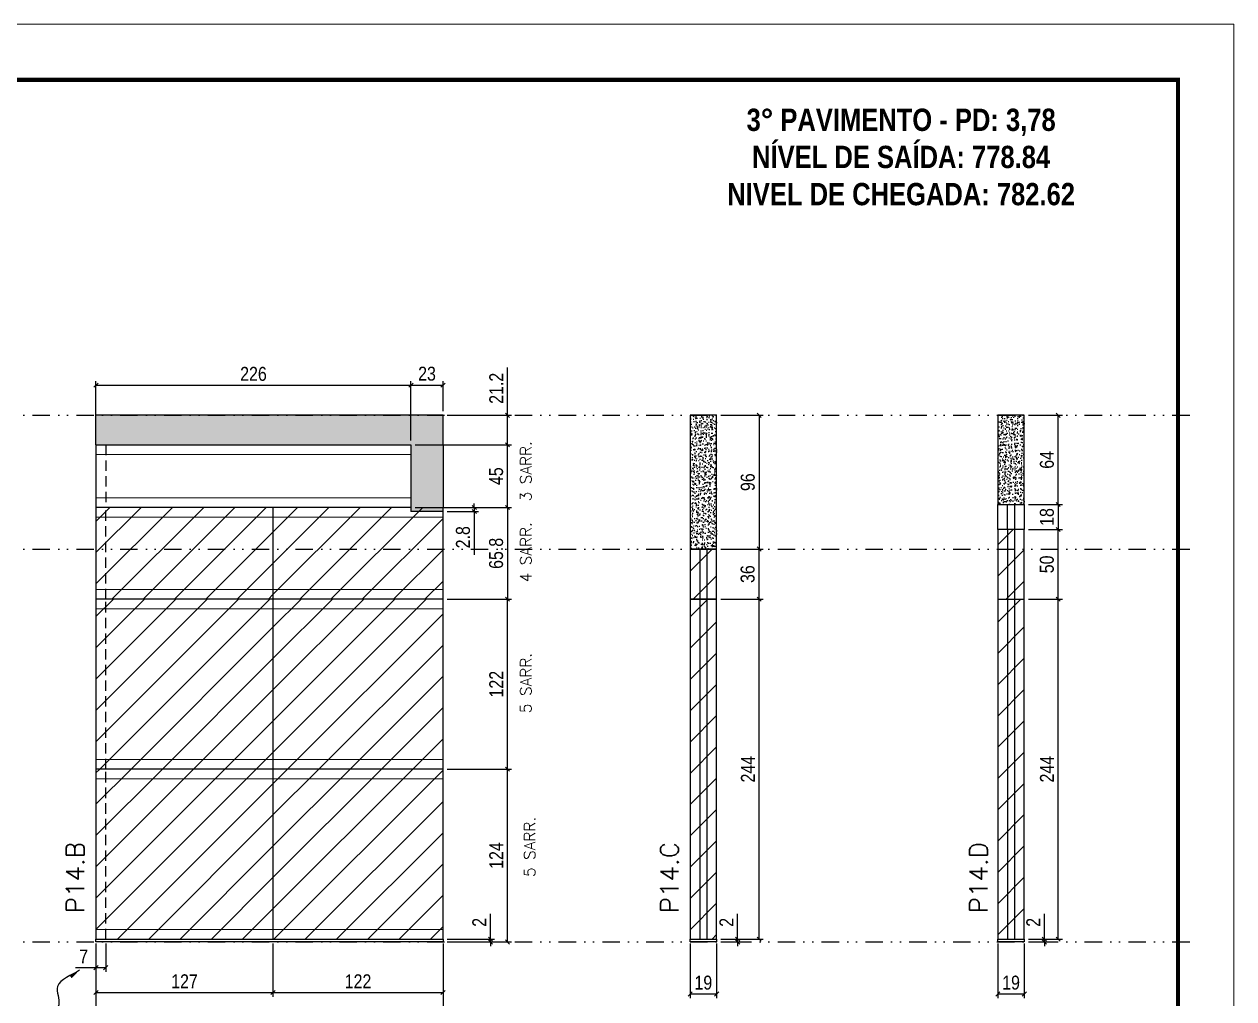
# Model space of a CAD drawing. Extents: x 2949 to 9203, y -16089 to 12527.
# Drawn here: x 8335 to 9203, y -3104 to -2405 of the extents above; entities that cross this region are included whole.
import ezdxf

# ---------------------------------------------------------------- set-up
doc = ezdxf.new("R2010")
doc.units = 0
for name, pattern in [('DASHED', [0.75, 0.5, -0.25]), ('DIVIDE2', [0.625, 0.25, -0.125, 0, -0.125, 0, -0.125]), ('HIDDEN', [0.375, 0.25, -0.125])]:
    doc.linetypes.add(name, pattern=pattern)
for name, color, linetype in [('COTA', 241, 'Continuous'), ('NOMENCLATURA', 7, 'Continuous'), ('Nível', 160, 'Continuous'), ('Painéis', 200, 'Continuous'), ('SARR_2.2x7', 40, 'Continuous'), ('Sarrafo de Pressão', 42, 'HIDDEN')]:
    doc.layers.add(name, color=color, linetype=linetype)
for name, color, linetype, lineweight in [('Folhas', 255, 'Continuous', 9), ('Hachura', 251, 'Continuous', 9), ('Sarr 2.2x7', 40, 'Continuous', 9), ('SARRAFO DE PRESSAO', 251, 'DASHED', 9), ('Texto Seção', 7, 'Continuous', 15)]:
    doc.layers.add(name, color=color, linetype=linetype, lineweight=lineweight)
doc.styles.add('COTA TECNICA', font='techl___.ttf', dxfattribs={"height": 10})
doc.styles.add('COTA TECNICA-50', font='techl___.ttf', dxfattribs={"height": 10})
doc.styles.add('REGUA-120', font='ROMANS.shx', dxfattribs={"height": 15})
doc.styles.add('ROMANC', font='techb___.ttf', dxfattribs={"height": 2.5})
doc.styles.add('ROMANS', font='romans.shx')
doc.styles.get("Standard").update_dxf_attribs({"font": 'arial.ttf'})
doc.dimstyles.new('COTA PAINEL-50', dxfattribs={"dimtxt": 10, "dimasz": 3, "dimexe": 3, "dimexo": 3, "dimgap": 3, "dimtad": 1, "dimdec": 1, "dimzin": 12, "dimdsep": 46, "dimtxsty": 'COTA TECNICA-50', "dimblk1": 'OBLIQUE', "dimblk2": 'OBLIQUE', "dimsah": 1, "dimcen": 0.9, "dimclrd": 4, "dimclre": 4, "dimclrt": 240, "dimadec": 1, "dimazin": 3, "dimtfac": 1, "dimtdec": 1, "dimtmove": 0, "dimatfit": 3, "dimfxl": 1, "dimtolj": 1, "dimtzin": 12, "dimarcsym": 0})
doc.dimstyles.new('PAINEL', dxfattribs={"dimtxt": 10, "dimasz": 3, "dimexe": 3, "dimexo": 3, "dimgap": 3, "dimtad": 1, "dimdec": 1, "dimzin": 12, "dimdsep": 46, "dimtxsty": 'COTA TECNICA', "dimblk1": 'OBLIQUE', "dimblk2": 'OBLIQUE', "dimsah": 1, "dimcen": 0.9, "dimclrd": 4, "dimclre": 4, "dimclrt": 240, "dimadec": 1, "dimazin": 3, "dimtfac": 1, "dimtdec": 1, "dimtmove": 0, "dimatfit": 3, "dimfxl": 1, "dimtolj": 1, "dimtzin": 12, "dimarcsym": 0})
doc.dimstyles.get("Standard").update_dxf_attribs({"dimtxt": 0.18, "dimasz": 0.18, "dimexe": 0.18, "dimexo": 0.0625, "dimgap": 0.09, "dimtad": 0, "dimtih": 1, "dimtoh": 1, "dimdec": 4, "dimzin": 0, "dimdsep": 46, "dimtxsty": 'Standard', "dimcen": 0.09, "dimadec": 0, "dimazin": 0, "dimtfac": 1, "dimtdec": 4, "dimtofl": 0, "dimtmove": 0, "dimatfit": 3, "dimfxl": 1, "dimtolj": 1, "dimtzin": 0, "dimarcsym": 0})
pattern_1 = [(45, (-122888.467, -34199.222), (-11.2253202, 11.2253202), [])]
pattern_2 = [(45, (-122888.467, -34198.222), (-11.2253202, 11.2253202), [])]
pattern_3 = [(45, (13.5, 3445.725), (-11.22532, 11.22532), [])]

# ---------------------------------------------------------------- blocks, each defined once
blk = doc.blocks.new('9999999999')
at = {"layer": 'Folhas'}
blk.add_lwpolyline([(98138.98, 34190.21), (99623.98, 34190.21), (99623.98, 35240.21), (98138.98, 35240.21)], close=True, dxfattribs=at)
at = {"layer": 'Folhas', "color": 30, "const_width": 3}
blk.add_lwpolyline([(98213.98, 34230.21), (99583.98, 34230.21), (99583.98, 35200.21), (98213.98, 35200.21)], close=True, dxfattribs=at)
blk = doc.blocks.new('_Oblique')
at = {"color": 0, "linetype": 'ByBlock', "lineweight": -2}
blk.add_line((-0.5, -0.5), (0.5, 0.5), dxfattribs=at)
blk = doc.blocks.new('*D1683')
at = {"layer": 'COTA', "color": 4, "lineweight": -2, "transparency": 16777216}
for p, q in [((8386.18, -3064.46), (8386.18, -3128.41)), ((8635.18, -3064.46), (8635.18, -3128.41)), ((8386.18, -3125.41), (8635.18, -3125.41))]:
    blk.add_line(p, q, dxfattribs=at)
at = {"layer": 'Defpoints', "color": 0, "transparency": 16777216}
for p in [(8386.18, -3061.46), (8635.18, -3061.46), (8635.18, -3125.41)]:
    blk.add_point(p, dxfattribs=at)
at = {"layer": 'COTA', "color": 4, "lineweight": -2, "transparency": 16777216, "xscale": 3, "yscale": 3, "zscale": 3, "rotation": 180}
blk.add_blockref('_Oblique', (8386.18, -3125.41), dxfattribs=at)
at = {"layer": 'COTA', "color": 4, "lineweight": -2, "transparency": 16777216, "xscale": 3, "yscale": 3, "zscale": 3}
blk.add_blockref('_Oblique', (8635.18, -3125.41), dxfattribs=at)
at = {"layer": 'COTA', "color": 240, "transparency": 16777216, "insert": (8510.68, -3117.31), "char_height": 10, "attachment_point": 5, "style": 'COTA TECNICA'}
blk.add_mtext('\\A1;249', dxfattribs=at)
blk = doc.blocks.new('*D1684')
at = {"layer": 'COTA', "color": 4, "lineweight": -2, "transparency": 16777216}
for p, q in [((8386.18, -3066.46), (8386.18, -3084.97)), ((8393.18, -3064.46), (8393.18, -3084.97)), ((8386.18, -3081.97), (8371.45, -3081.97)), ((8393.18, -3081.97), (8386.18, -3081.97))]:
    blk.add_line(p, q, dxfattribs=at)
at = {"layer": 'Defpoints', "color": 0, "transparency": 16777216}
for p in [(8386.18, -3063.46), (8393.18, -3061.46), (8386.18, -3081.97)]:
    blk.add_point(p, dxfattribs=at)
at = {"layer": 'COTA', "color": 4, "lineweight": -2, "transparency": 16777216, "xscale": 3, "yscale": 3, "zscale": 3, "rotation": 180}
blk.add_blockref('_Oblique', (8386.18, -3081.97), dxfattribs=at)
at = {"layer": 'COTA', "color": 4, "lineweight": -2, "transparency": 16777216, "xscale": 3, "yscale": 3, "zscale": 3}
blk.add_blockref('_Oblique', (8393.18, -3081.97), dxfattribs=at)
at = {"layer": 'COTA', "color": 240, "transparency": 16777216, "insert": (8377.32, -3073.9), "char_height": 10, "attachment_point": 5, "style": 'COTA TECNICA-50'}
blk.add_mtext('\\A1;7', dxfattribs=at)
blk = doc.blocks.new('*D1685')
at = {"layer": 'COTA', "color": 4, "lineweight": -2, "transparency": 16777216}
for p, q in [((8638.18, -2939.46), (8684.42, -2939.46)), ((8681.42, -3063.46), (8681.42, -2939.46)), ((8638.18, -3063.46), (8684.42, -3063.46))]:
    blk.add_line(p, q, dxfattribs=at)
at = {"layer": 'Defpoints', "color": 0, "transparency": 16777216}
for p in [(8635.18, -2939.46), (8681.42, -2939.46), (8635.18, -3063.46)]:
    blk.add_point(p, dxfattribs=at)
at = {"layer": 'COTA', "color": 4, "lineweight": -2, "transparency": 16777216, "xscale": 3, "yscale": 3, "zscale": 3}
for p, rotation in [((8681.42, -2939.46), 90), ((8681.42, -3063.46), 270)]:
    blk.add_blockref('_Oblique', p, dxfattribs=dict(at, rotation=rotation))
at = {"layer": 'COTA', "color": 240, "transparency": 16777216, "insert": (8673.35, -3001.46), "char_height": 10, "attachment_point": 5, "rotation": 90, "style": 'COTA TECNICA-50'}
blk.add_mtext('\\A1;124', dxfattribs=at)
blk = doc.blocks.new('*D1686')
at = {"layer": 'COTA', "color": 4, "lineweight": -2, "transparency": 16777216}
for p, q in [((8669.19, -3061.46), (8669.19, -3043.35)), ((8638.18, -3061.46), (8672.19, -3061.46)), ((8638.18, -3063.46), (8672.19, -3063.46)), ((8669.19, -3063.46), (8669.19, -3061.46)), ((8669.19, -3063.46), (8669.19, -3066.46))]:
    blk.add_line(p, q, dxfattribs=at)
at = {"layer": 'Defpoints', "color": 0, "transparency": 16777216}
for p in [(8635.18, -3061.46), (8635.18, -3063.46), (8669.19, -3063.46)]:
    blk.add_point(p, dxfattribs=at)
at = {"layer": 'COTA', "color": 4, "lineweight": -2, "transparency": 16777216, "xscale": 3, "yscale": 3, "zscale": 3}
for p, rotation in [((8669.19, -3061.46), 270), ((8669.19, -3063.46), 90)]:
    blk.add_blockref('_Oblique', p, dxfattribs=dict(at, rotation=rotation))
at = {"layer": 'COTA', "color": 240, "transparency": 16777216, "insert": (8661.19, -3049.4), "char_height": 10, "attachment_point": 5, "rotation": 90, "style": 'COTA TECNICA-50'}
blk.add_mtext('\\A1;2', dxfattribs=at)
blk = doc.blocks.new('*D1687')
at = {"layer": 'COTA', "color": 4, "linetype": 'ByBlock', "lineweight": -2, "transparency": 16777216}
for p, q in [((8615.18, -2751.66), (8684.42, -2751.66)), ((8681.42, -2751.66), (8681.42, -2817.46)), ((8638.18, -2817.46), (8684.42, -2817.46))]:
    blk.add_line(p, q, dxfattribs=at)
at = {"layer": 'Defpoints', "color": 0, "linetype": 'ByBlock', "transparency": 16777216}
for p in [(8612.18, -2751.66), (8635.18, -2817.46), (8681.42, -2817.46)]:
    blk.add_point(p, dxfattribs=at)
at = {"layer": 'COTA', "color": 4, "linetype": 'ByBlock', "lineweight": -2, "transparency": 16777216, "xscale": 3, "yscale": 3, "zscale": 3}
for p, rotation in [((8681.42, -2751.66), 90), ((8681.42, -2817.46), 270)]:
    blk.add_blockref('_Oblique', p, dxfattribs=dict(at, rotation=rotation))
at = {"layer": 'COTA', "color": 240, "linetype": 'ByBlock', "transparency": 16777216, "insert": (8673.29, -2784.56), "char_height": 10, "attachment_point": 5, "rotation": 90, "style": 'COTA TECNICA'}
blk.add_mtext('\\A1;65.8', dxfattribs=at)
blk = doc.blocks.new('*D1688')
at = {"layer": 'COTA', "color": 4, "linetype": 'ByBlock', "lineweight": -2, "transparency": 16777216}
for p, q in [((8638.18, -2817.46), (8684.42, -2817.46)), ((8681.42, -2939.46), (8681.42, -2817.46)), ((8638.18, -2939.46), (8684.42, -2939.46))]:
    blk.add_line(p, q, dxfattribs=at)
at = {"layer": 'Defpoints', "color": 0, "linetype": 'ByBlock', "transparency": 16777216}
for p in [(8635.18, -2817.46), (8681.42, -2817.46), (8635.18, -2939.46)]:
    blk.add_point(p, dxfattribs=at)
at = {"layer": 'COTA', "color": 4, "linetype": 'ByBlock', "lineweight": -2, "transparency": 16777216, "xscale": 3, "yscale": 3, "zscale": 3}
for p, rotation in [((8681.42, -2817.46), 90), ((8681.42, -2939.46), 270)]:
    blk.add_blockref('_Oblique', p, dxfattribs=dict(at, rotation=rotation))
at = {"layer": 'COTA', "color": 240, "linetype": 'ByBlock', "transparency": 16777216, "insert": (8673.36, -2878.46), "char_height": 10, "attachment_point": 5, "rotation": 90, "style": 'COTA TECNICA'}
blk.add_mtext('\\A1;122', dxfattribs=at)
blk = doc.blocks.new('*D1726')
at = {"layer": 'COTA', "color": 4, "linetype": 'ByBlock', "lineweight": -2, "transparency": 16777216}
for p, q in [((8386.18, -3064.46), (8386.18, -3102.77)), ((8513.18, -3064.46), (8513.18, -3102.77)), ((8386.18, -3099.77), (8513.18, -3099.77))]:
    blk.add_line(p, q, dxfattribs=at)
at = {"layer": 'Defpoints', "color": 0, "linetype": 'ByBlock', "transparency": 16777216}
for p in [(8386.18, -3061.46), (8513.18, -3061.46), (8513.18, -3099.77)]:
    blk.add_point(p, dxfattribs=at)
at = {"layer": 'COTA', "color": 4, "linetype": 'ByBlock', "lineweight": -2, "transparency": 16777216, "xscale": 3, "yscale": 3, "zscale": 3, "rotation": 180}
blk.add_blockref('_Oblique', (8386.18, -3099.77), dxfattribs=at)
at = {"layer": 'COTA', "color": 4, "linetype": 'ByBlock', "lineweight": -2, "transparency": 16777216, "xscale": 3, "yscale": 3, "zscale": 3}
blk.add_blockref('_Oblique', (8513.18, -3099.77), dxfattribs=at)
at = {"layer": 'COTA', "color": 240, "linetype": 'ByBlock', "transparency": 16777216, "insert": (8449.68, -3091.7), "char_height": 10, "attachment_point": 5, "style": 'COTA TECNICA'}
blk.add_mtext('\\A1;127', dxfattribs=at)
blk = doc.blocks.new('*D1727')
at = {"layer": 'COTA', "color": 4, "linetype": 'ByBlock', "lineweight": -2, "transparency": 16777216}
for p, q in [((8513.18, -3064.46), (8513.18, -3102.77)), ((8635.18, -3066.46), (8635.18, -3102.77)), ((8513.18, -3099.77), (8635.18, -3099.77))]:
    blk.add_line(p, q, dxfattribs=at)
at = {"layer": 'Defpoints', "color": 0, "linetype": 'ByBlock', "transparency": 16777216}
for p in [(8513.18, -3061.46), (8635.18, -3063.46), (8635.18, -3099.77)]:
    blk.add_point(p, dxfattribs=at)
at = {"layer": 'COTA', "color": 4, "linetype": 'ByBlock', "lineweight": -2, "transparency": 16777216, "xscale": 3, "yscale": 3, "zscale": 3, "rotation": 180}
blk.add_blockref('_Oblique', (8513.18, -3099.77), dxfattribs=at)
at = {"layer": 'COTA', "color": 4, "linetype": 'ByBlock', "lineweight": -2, "transparency": 16777216, "xscale": 3, "yscale": 3, "zscale": 3}
blk.add_blockref('_Oblique', (8635.18, -3099.77), dxfattribs=at)
at = {"layer": 'COTA', "color": 240, "linetype": 'ByBlock', "transparency": 16777216, "insert": (8574.18, -3091.71), "char_height": 10, "attachment_point": 5, "style": 'COTA TECNICA'}
blk.add_mtext('\\A1;122', dxfattribs=at)
blk = doc.blocks.new('*D1662')
at = {"layer": 'COTA', "color": 4, "lineweight": -2, "transparency": 16777216}
for p, q in [((8812.45, -3064.46), (8812.45, -3103.8)), ((8831.45, -3064.46), (8831.45, -3103.8)), ((8812.45, -3100.8), (8831.45, -3100.8))]:
    blk.add_line(p, q, dxfattribs=at)
at = {"layer": 'Defpoints', "color": 0, "transparency": 16777216}
for p in [(8812.45, -3061.46), (8831.45, -3061.46), (8831.45, -3100.8)]:
    blk.add_point(p, dxfattribs=at)
at = {"layer": 'COTA', "color": 4, "lineweight": -2, "transparency": 16777216, "xscale": 3, "yscale": 3, "zscale": 3, "rotation": 180}
blk.add_blockref('_Oblique', (8812.45, -3100.8), dxfattribs=at)
at = {"layer": 'COTA', "color": 4, "lineweight": -2, "transparency": 16777216, "xscale": 3, "yscale": 3, "zscale": 3}
blk.add_blockref('_Oblique', (8831.45, -3100.8), dxfattribs=at)
at = {"layer": 'COTA', "color": 240, "transparency": 16777216, "insert": (8821.95, -3092.72), "char_height": 10, "attachment_point": 5, "style": 'COTA TECNICA'}
blk.add_mtext('\\A1;19', dxfattribs=at)
blk = doc.blocks.new('*D1663')
at = {"layer": 'COTA', "color": 4, "lineweight": -2, "transparency": 16777216}
for p, q in [((9033.23, -3064.46), (9033.23, -3103.8)), ((9052.23, -3064.46), (9052.23, -3103.8)), ((9033.23, -3100.8), (9052.23, -3100.8))]:
    blk.add_line(p, q, dxfattribs=at)
at = {"layer": 'Defpoints', "color": 0, "transparency": 16777216}
for p in [(9033.23, -3061.46), (9052.23, -3061.46), (9052.23, -3100.8)]:
    blk.add_point(p, dxfattribs=at)
at = {"layer": 'COTA', "color": 4, "lineweight": -2, "transparency": 16777216, "xscale": 3, "yscale": 3, "zscale": 3, "rotation": 180}
blk.add_blockref('_Oblique', (9033.23, -3100.8), dxfattribs=at)
at = {"layer": 'COTA', "color": 4, "lineweight": -2, "transparency": 16777216, "xscale": 3, "yscale": 3, "zscale": 3}
blk.add_blockref('_Oblique', (9052.23, -3100.8), dxfattribs=at)
at = {"layer": 'COTA', "color": 240, "transparency": 16777216, "insert": (9042.73, -3092.72), "char_height": 10, "attachment_point": 5, "style": 'COTA TECNICA'}
blk.add_mtext('\\A1;19', dxfattribs=at)
blk = doc.blocks.new('*D1664')
at = {"layer": 'COTA', "color": 4, "lineweight": -2, "transparency": 16777216}
for p, q in [((9055.23, -2685.46), (9079.54, -2685.46)), ((9076.54, -2749.46), (9076.54, -2685.46)), ((9055.23, -2749.46), (9079.54, -2749.46))]:
    blk.add_line(p, q, dxfattribs=at)
at = {"layer": 'Defpoints', "color": 0, "transparency": 16777216}
for p in [(9052.23, -2685.46), (9076.54, -2685.46), (9052.23, -2749.46)]:
    blk.add_point(p, dxfattribs=at)
at = {"layer": 'COTA', "color": 4, "lineweight": -2, "transparency": 16777216, "xscale": 3, "yscale": 3, "zscale": 3}
for p, rotation in [((9076.54, -2685.46), 90), ((9076.54, -2749.46), 270)]:
    blk.add_blockref('_Oblique', p, dxfattribs=dict(at, rotation=rotation))
at = {"layer": 'COTA', "color": 240, "transparency": 16777216, "insert": (9068.44, -2717.46), "char_height": 10, "attachment_point": 5, "rotation": 90, "style": 'COTA TECNICA'}
blk.add_mtext('\\A1;64', dxfattribs=at)
blk = doc.blocks.new('*D1665')
at = {"layer": 'COTA', "color": 4, "lineweight": -2, "transparency": 16777216}
for p, q in [((8846.54, -3061.46), (8846.54, -3043.35)), ((8834.45, -3061.46), (8849.54, -3061.46)), ((8834.45, -3063.46), (8849.54, -3063.46)), ((8846.54, -3063.46), (8846.54, -3061.46)), ((8846.54, -3063.46), (8846.54, -3066.46))]:
    blk.add_line(p, q, dxfattribs=at)
at = {"layer": 'Defpoints', "color": 0, "transparency": 16777216}
for p in [(8831.45, -3061.46), (8831.45, -3063.46), (8846.54, -3061.46)]:
    blk.add_point(p, dxfattribs=at)
at = {"layer": 'COTA', "color": 4, "lineweight": -2, "transparency": 16777216, "xscale": 3, "yscale": 3, "zscale": 3}
for p, rotation in [((8846.54, -3061.46), 270), ((8846.54, -3063.46), 90)]:
    blk.add_blockref('_Oblique', p, dxfattribs=dict(at, rotation=rotation))
at = {"layer": 'COTA', "color": 240, "transparency": 16777216, "insert": (8838.54, -3049.4), "char_height": 10, "attachment_point": 5, "rotation": 90, "style": 'COTA TECNICA-50'}
blk.add_mtext('\\A1;2', dxfattribs=at)
blk = doc.blocks.new('*D1702')
at = {"layer": 'COTA', "color": 4, "linetype": 'ByBlock', "lineweight": -2, "transparency": 16777216}
for p, q in [((8834.45, -2685.46), (8864.98, -2685.46)), ((8861.98, -2685.46), (8861.98, -2781.46)), ((8834.45, -2781.46), (8864.98, -2781.46))]:
    blk.add_line(p, q, dxfattribs=at)
at = {"layer": 'Defpoints', "color": 0, "linetype": 'ByBlock', "transparency": 16777216}
for p in [(8831.45, -2685.46), (8831.45, -2781.46), (8861.98, -2781.46)]:
    blk.add_point(p, dxfattribs=at)
at = {"layer": 'COTA', "color": 4, "linetype": 'ByBlock', "lineweight": -2, "transparency": 16777216, "xscale": 3, "yscale": 3, "zscale": 3}
for p, rotation in [((8861.98, -2685.46), 90), ((8861.98, -2781.46), 270)]:
    blk.add_blockref('_Oblique', p, dxfattribs=dict(at, rotation=rotation))
at = {"layer": 'COTA', "color": 240, "linetype": 'ByBlock', "transparency": 16777216, "insert": (8853.85, -2733.46), "char_height": 10, "attachment_point": 5, "rotation": 90, "style": 'COTA TECNICA'}
blk.add_mtext('\\A1;96', dxfattribs=at)
blk = doc.blocks.new('*D1703')
at = {"layer": 'COTA', "color": 4, "linetype": 'ByBlock', "lineweight": -2, "transparency": 16777216}
for p, q in [((8834.45, -2817.46), (8864.98, -2817.46)), ((8861.98, -3061.46), (8861.98, -2817.46)), ((8834.45, -3061.46), (8864.98, -3061.46))]:
    blk.add_line(p, q, dxfattribs=at)
at = {"layer": 'Defpoints', "color": 0, "linetype": 'ByBlock', "transparency": 16777216}
for p in [(8831.45, -2817.46), (8861.98, -2817.46), (8831.45, -3061.46)]:
    blk.add_point(p, dxfattribs=at)
at = {"layer": 'COTA', "color": 4, "linetype": 'ByBlock', "lineweight": -2, "transparency": 16777216, "xscale": 3, "yscale": 3, "zscale": 3}
for p, rotation in [((8861.98, -2817.46), 90), ((8861.98, -3061.46), 270)]:
    blk.add_blockref('_Oblique', p, dxfattribs=dict(at, rotation=rotation))
at = {"layer": 'COTA', "color": 240, "linetype": 'ByBlock', "transparency": 16777216, "insert": (8853.91, -2939.46), "char_height": 10, "attachment_point": 5, "rotation": 90, "style": 'COTA TECNICA'}
blk.add_mtext('\\A1;244', dxfattribs=at)
blk = doc.blocks.new('*D1704')
at = {"layer": 'COTA', "color": 4, "linetype": 'ByBlock', "lineweight": -2, "transparency": 16777216}
for p, q in [((8834.45, -2781.46), (8864.98, -2781.46)), ((8861.98, -2817.46), (8861.98, -2781.46)), ((8834.45, -2817.46), (8864.98, -2817.46))]:
    blk.add_line(p, q, dxfattribs=at)
at = {"layer": 'Defpoints', "color": 0, "linetype": 'ByBlock', "transparency": 16777216}
for p in [(8831.45, -2781.46), (8861.98, -2781.46), (8831.45, -2817.46)]:
    blk.add_point(p, dxfattribs=at)
at = {"layer": 'COTA', "color": 4, "linetype": 'ByBlock', "lineweight": -2, "transparency": 16777216, "xscale": 3, "yscale": 3, "zscale": 3}
for p, rotation in [((8861.98, -2781.46), 90), ((8861.98, -2817.46), 270)]:
    blk.add_blockref('_Oblique', p, dxfattribs=dict(at, rotation=rotation))
at = {"layer": 'COTA', "color": 240, "linetype": 'ByBlock', "transparency": 16777216, "insert": (8853.76, -2799.46), "char_height": 10, "attachment_point": 5, "rotation": 90, "style": 'COTA TECNICA'}
blk.add_mtext('\\A1;36', dxfattribs=at)
blk = doc.blocks.new('*D1666')
at = {"layer": 'COTA', "color": 4, "linetype": 'ByBlock', "lineweight": -2, "transparency": 16777216}
for p, q in [((9055.23, -2817.46), (9079.54, -2817.46)), ((9076.54, -3061.46), (9076.54, -2817.46)), ((9055.23, -3061.46), (9079.54, -3061.46))]:
    blk.add_line(p, q, dxfattribs=at)
at = {"layer": 'Defpoints', "color": 0, "linetype": 'ByBlock', "transparency": 16777216}
for p in [(9052.23, -2817.46), (9076.54, -2817.46), (9052.23, -3061.46)]:
    blk.add_point(p, dxfattribs=at)
at = {"layer": 'COTA', "color": 4, "linetype": 'ByBlock', "lineweight": -2, "transparency": 16777216, "xscale": 3, "yscale": 3, "zscale": 3}
for p, rotation in [((9076.54, -2817.46), 90), ((9076.54, -3061.46), 270)]:
    blk.add_blockref('_Oblique', p, dxfattribs=dict(at, rotation=rotation))
at = {"layer": 'COTA', "color": 240, "linetype": 'ByBlock', "transparency": 16777216, "insert": (9068.47, -2939.46), "char_height": 10, "attachment_point": 5, "rotation": 90, "style": 'COTA TECNICA'}
blk.add_mtext('\\A1;244', dxfattribs=at)
blk = doc.blocks.new('*D1667')
at = {"layer": 'COTA', "color": 4, "linetype": 'ByBlock', "lineweight": -2, "transparency": 16777216}
for p, q in [((9055.23, -2767.46), (9079.54, -2767.46)), ((9076.54, -2817.46), (9076.54, -2767.46)), ((9055.23, -2817.46), (9079.54, -2817.46))]:
    blk.add_line(p, q, dxfattribs=at)
at = {"layer": 'Defpoints', "color": 0, "linetype": 'ByBlock', "transparency": 16777216}
for p in [(9052.23, -2767.46), (9076.54, -2767.46), (9052.23, -2817.46)]:
    blk.add_point(p, dxfattribs=at)
at = {"layer": 'COTA', "color": 4, "linetype": 'ByBlock', "lineweight": -2, "transparency": 16777216, "xscale": 3, "yscale": 3, "zscale": 3}
for p, rotation in [((9076.54, -2767.46), 90), ((9076.54, -2817.46), 270)]:
    blk.add_blockref('_Oblique', p, dxfattribs=dict(at, rotation=rotation))
at = {"layer": 'COTA', "color": 240, "linetype": 'ByBlock', "transparency": 16777216, "insert": (9068.43, -2792.46), "char_height": 10, "attachment_point": 5, "rotation": 90, "style": 'COTA TECNICA'}
blk.add_mtext('\\A1;50', dxfattribs=at)
blk = doc.blocks.new('*D1705')
at = {"layer": 'COTA', "color": 4, "linetype": 'ByBlock', "lineweight": -2, "transparency": 16777216}
for p, q in [((9066.65, -3061.46), (9066.65, -3043.35)), ((9055.23, -3061.46), (9069.65, -3061.46)), ((9055.23, -3063.46), (9069.65, -3063.46)), ((9066.65, -3063.46), (9066.65, -3061.46)), ((9066.65, -3063.46), (9066.65, -3066.46))]:
    blk.add_line(p, q, dxfattribs=at)
at = {"layer": 'Defpoints', "color": 0, "linetype": 'ByBlock', "transparency": 16777216}
for p in [(9052.23, -3061.46), (9052.23, -3063.46), (9066.65, -3061.46)]:
    blk.add_point(p, dxfattribs=at)
at = {"layer": 'COTA', "color": 4, "linetype": 'ByBlock', "lineweight": -2, "transparency": 16777216, "xscale": 3, "yscale": 3, "zscale": 3}
for p, rotation in [((9066.65, -3061.46), 270), ((9066.65, -3063.46), 90)]:
    blk.add_blockref('_Oblique', p, dxfattribs=dict(at, rotation=rotation))
at = {"layer": 'COTA', "color": 240, "linetype": 'ByBlock', "transparency": 16777216, "insert": (9058.65, -3049.4), "char_height": 10, "attachment_point": 5, "rotation": 90, "style": 'COTA TECNICA'}
blk.add_mtext('\\A1;2', dxfattribs=at)
blk = doc.blocks.new('*D1739')
at = {"layer": 'COTA', "color": 4, "linetype": 'ByBlock', "lineweight": -2, "transparency": 16777216}
for p, q in [((8681.42, -2685.46), (8681.42, -2651.25)), ((8638.18, -2685.46), (8684.42, -2685.46)), ((8681.42, -2706.66), (8681.42, -2685.46)), ((8615.18, -2706.66), (8684.42, -2706.66))]:
    blk.add_line(p, q, dxfattribs=at)
at = {"layer": 'Defpoints', "color": 0, "linetype": 'ByBlock', "transparency": 16777216}
for p in [(8635.18, -2685.46), (8681.42, -2685.46), (8612.18, -2706.66)]:
    blk.add_point(p, dxfattribs=at)
at = {"layer": 'COTA', "color": 4, "linetype": 'ByBlock', "lineweight": -2, "transparency": 16777216, "xscale": 3, "yscale": 3, "zscale": 3}
for p, rotation in [((8681.42, -2685.46), 90), ((8681.42, -2706.66), 270)]:
    blk.add_blockref('_Oblique', p, dxfattribs=dict(at, rotation=rotation))
at = {"layer": 'COTA', "color": 240, "linetype": 'ByBlock', "transparency": 16777216, "insert": (8673.36, -2666.11), "char_height": 10, "attachment_point": 5, "rotation": 90, "style": 'COTA TECNICA'}
blk.add_mtext('\\A1;21.2', dxfattribs=at)
blk = doc.blocks.new('*D1741')
at = {"layer": 'COTA', "color": 4, "lineweight": -2, "transparency": 16777216}
for p, q in [((8615.18, -2706.66), (8684.42, -2706.66)), ((8681.42, -2751.66), (8681.42, -2706.66)), ((8615.18, -2751.66), (8684.42, -2751.66))]:
    blk.add_line(p, q, dxfattribs=at)
at = {"layer": 'Defpoints', "color": 0, "transparency": 16777216}
for p in [(8612.18, -2706.66), (8681.42, -2706.66), (8612.18, -2751.66)]:
    blk.add_point(p, dxfattribs=at)
at = {"layer": 'COTA', "color": 4, "lineweight": -2, "transparency": 16777216, "xscale": 3, "yscale": 3, "zscale": 3}
for p, rotation in [((8681.42, -2706.66), 90), ((8681.42, -2751.66), 270)]:
    blk.add_blockref('_Oblique', p, dxfattribs=dict(at, rotation=rotation))
at = {"layer": 'COTA', "color": 240, "transparency": 16777216, "insert": (8673.31, -2729.16), "char_height": 10, "attachment_point": 5, "rotation": 90, "style": 'COTA TECNICA'}
blk.add_mtext('\\A1;45', dxfattribs=at)
blk = doc.blocks.new('*D2840')
at = {"layer": 'COTA', "color": 4, "lineweight": -2, "transparency": 16777216}
for p, q in [((8657.61, -2751.66), (8657.61, -2748.66)), ((8615.18, -2751.66), (8660.61, -2751.66)), ((8638.18, -2754.46), (8660.61, -2754.46)), ((8657.61, -2751.66), (8657.61, -2754.46)), ((8657.61, -2754.46), (8657.61, -2785.52))]:
    blk.add_line(p, q, dxfattribs=at)
at = {"layer": 'Defpoints', "color": 0, "transparency": 16777216}
for p in [(8612.18, -2751.66), (8635.18, -2754.46), (8657.61, -2754.46)]:
    blk.add_point(p, dxfattribs=at)
at = {"layer": 'COTA', "color": 4, "lineweight": -2, "transparency": 16777216, "xscale": 3, "yscale": 3, "zscale": 3}
for p, rotation in [((8657.61, -2751.66), 270), ((8657.61, -2754.46), 90)]:
    blk.add_blockref('_Oblique', p, dxfattribs=dict(at, rotation=rotation))
at = {"layer": 'COTA', "color": 240, "transparency": 16777216, "insert": (8649.51, -2772.99), "char_height": 10, "attachment_point": 5, "rotation": 90, "style": 'COTA TECNICA-50'}
blk.add_mtext('\\A1;2.8', dxfattribs=at)
blk = doc.blocks.new('*D2841')
at = {"layer": 'COTA', "color": 4, "lineweight": -2, "transparency": 16777216}
for p, q in [((8386.18, -2703.66), (8386.18, -2660.87)), ((8386.18, -2663.87), (8612.18, -2663.87)), ((8612.18, -2703.66), (8612.18, -2660.87))]:
    blk.add_line(p, q, dxfattribs=at)
at = {"layer": 'Defpoints', "color": 0, "transparency": 16777216}
for p in [(8612.18, -2663.87), (8386.18, -2706.66), (8612.18, -2706.66)]:
    blk.add_point(p, dxfattribs=at)
at = {"layer": 'COTA', "color": 4, "lineweight": -2, "transparency": 16777216, "xscale": 3, "yscale": 3, "zscale": 3, "rotation": 180}
blk.add_blockref('_Oblique', (8386.18, -2663.87), dxfattribs=at)
at = {"layer": 'COTA', "color": 4, "lineweight": -2, "transparency": 16777216, "xscale": 3, "yscale": 3, "zscale": 3}
blk.add_blockref('_Oblique', (8612.18, -2663.87), dxfattribs=at)
at = {"layer": 'COTA', "color": 240, "transparency": 16777216, "insert": (8499.18, -2655.77), "char_height": 10, "attachment_point": 5, "style": 'COTA TECNICA-50'}
blk.add_mtext('\\A1;226', dxfattribs=at)
blk = doc.blocks.new('*D2842')
at = {"layer": 'COTA', "color": 4, "lineweight": -2, "transparency": 16777216}
for p, q in [((8612.18, -2703.66), (8612.18, -2660.87)), ((8612.18, -2663.87), (8635.18, -2663.87)), ((8635.18, -2682.46), (8635.18, -2660.87))]:
    blk.add_line(p, q, dxfattribs=at)
at = {"layer": 'Defpoints', "color": 0, "transparency": 16777216}
for p in [(8635.18, -2663.87), (8635.18, -2685.46), (8612.18, -2706.66)]:
    blk.add_point(p, dxfattribs=at)
at = {"layer": 'COTA', "color": 4, "lineweight": -2, "transparency": 16777216, "xscale": 3, "yscale": 3, "zscale": 3, "rotation": 180}
blk.add_blockref('_Oblique', (8612.18, -2663.87), dxfattribs=at)
at = {"layer": 'COTA', "color": 4, "lineweight": -2, "transparency": 16777216, "xscale": 3, "yscale": 3, "zscale": 3}
blk.add_blockref('_Oblique', (8635.18, -2663.87), dxfattribs=at)
at = {"layer": 'COTA', "color": 240, "transparency": 16777216, "insert": (8623.68, -2655.65), "char_height": 10, "attachment_point": 5, "style": 'COTA TECNICA-50'}
blk.add_mtext('\\A1;23', dxfattribs=at)
blk = doc.blocks.new('*D2843')
at = {"layer": 'COTA', "color": 4, "lineweight": -2, "transparency": 16777216}
for p, q in [((9055.23, -2749.46), (9079.54, -2749.46)), ((9076.54, -2749.46), (9076.54, -2767.46)), ((9055.23, -2767.46), (9079.54, -2767.46))]:
    blk.add_line(p, q, dxfattribs=at)
at = {"layer": 'Defpoints', "color": 0, "transparency": 16777216}
for p in [(9052.23, -2749.46), (9052.23, -2767.46), (9076.54, -2767.46)]:
    blk.add_point(p, dxfattribs=at)
at = {"layer": 'COTA', "color": 4, "lineweight": -2, "transparency": 16777216, "xscale": 3, "yscale": 3, "zscale": 3}
for p, rotation in [((9076.54, -2749.46), 90), ((9076.54, -2767.46), 270)]:
    blk.add_blockref('_Oblique', p, dxfattribs=dict(at, rotation=rotation))
at = {"layer": 'COTA', "color": 240, "transparency": 16777216, "insert": (9068.45, -2758.46), "char_height": 10, "attachment_point": 5, "rotation": 90, "style": 'COTA TECNICA-50'}
blk.add_mtext('\\A1;18', dxfattribs=at)

msp = doc.modelspace()

# ---------------------------------------------------------------- hatches: boundary and pattern name
at = {"layer": 'COTA', "linetype": 'ByBlock'}
h = msp.add_hatch(dxfattribs=at)
h.set_pattern_fill('AR-CONC', color=256, scale=0.03)
h.paths.add_polyline_path([(8635.18, -2706.66), (8635.18, -2685.46), (8386.18, -2685.46), (8386.18, -2706.66), (8612.18, -2706.66), (8612.18, -2754.46), (8635.18, -2754.46), (8635.18, -2751.66)])
h = msp.add_hatch(dxfattribs=at)
h.set_pattern_fill('AR-CONC', color=256, scale=0.03)
h.set_pattern_definition([(50, (-122918.655, -30783.4963), (5.46554007, -0.47817257), [0.5715, -6.2865]), (355, (-122918.655, -30783.496), (-1.05730264, 5.73170536), [0.4572, -5.02921753]), (100.4514447, (-122918.1994, -30783.536), (4.40823741, 5.25353256), [0.48570026, -5.34270734]), (46.1842, (-122918.655, -30781.972), (8.13237123, -1.26126984), [0.85725, -9.42975]), (96.6355576, (-122917.977, -30782.077), (7.122124, 7.42278374), [0.7285507, -8.01406824]), (351.184151, (-122918.655, -30781.972), (7.122124, 7.42278374), [0.685799, -7.54379196]), (21, (-122917.893, -30782.3533), (4.54843174, -3.06795595), [0.5715, -6.2865]), (326, (-122917.893, -30782.353), (1.85406085, 5.52563898), [0.4572, -5.0292]), (71.451445, (-122917.514, -30782.609), (6.40249258, 2.45768307), [0.48570026, -5.34269813]), (37.5, (-122918.6549, -30783.4963), (0.092658098, 2.536651166), [0, -4.96824, 0, -5.1054, 0, -5.04825]), (7.5, (-122918.655, -30783.4963), (2.004589875, 3.005417245), [0, -2.91084, 0, -4.85394, 0, -1.92405]), (327.5, (-122920.3542, -30783.4963), (4.067717855, -0.17186232), [0, -1.905, 0, -5.9436, 0, -7.8867]), (317.5, (-122921.116, -30783.4963), (4.44387544, 0.76279473), [0, -2.4765, 0, -3.94716, 0, -5.6007])])
h.paths.add_polyline_path([(8812.7, -2781.46), (8831.7, -2781.46), (8831.45, -2685.46), (8812.45, -2685.46)])
h = msp.add_hatch(dxfattribs=at)
h.set_pattern_fill('AR-CONC', color=256, scale=0.03)
h.set_pattern_definition([(50, (-122881.04, -30752.4963), (5.46554007, -0.47817257), [0.5715, -6.2865]), (355, (-122881.04, -30752.496), (-1.05730264, 5.73170536), [0.4572, -5.02921753]), (100.4514447, (-122880.5846, -30752.536), (4.40823741, 5.25353256), [0.48570026, -5.34270734]), (46.1842, (-122881.04, -30750.972), (8.13237123, -1.26126984), [0.85725, -9.42975]), (96.6355576, (-122880.3624, -30751.077), (7.122124, 7.42278374), [0.7285507, -8.01406824]), (351.184151, (-122881.04, -30750.972), (7.122124, 7.42278374), [0.685799, -7.54379196]), (21, (-122880.278, -30751.3533), (4.54843174, -3.06795595), [0.5715, -6.2865]), (326, (-122880.278, -30751.353), (1.85406085, 5.52563898), [0.4572, -5.0292]), (71.451445, (-122879.899, -30751.609), (6.40249258, 2.45768307), [0.48570026, -5.34269813]), (37.5, (-122881.0401, -30752.4963), (0.092658098, 2.536651166), [0, -4.96824, 0, -5.1054, 0, -5.04825]), (7.5, (-122881.04, -30752.4963), (2.004589875, 3.005417245), [0, -2.91084, 0, -4.85394, 0, -1.92405]), (327.5, (-122882.7394, -30752.4963), (4.067717855, -0.17186232), [0, -1.905, 0, -5.9436, 0, -7.8867]), (317.5, (-122883.5014, -30752.4963), (4.44387544, 0.76279473), [0, -2.4765, 0, -3.94716, 0, -5.6007])])
h.paths.add_polyline_path([(9033.23, -2749.46), (9052.23, -2749.46), (9052.23, -2685.46), (9033.23, -2685.46)])
at = {"layer": 'Hachura', "linetype": 'ByBlock'}
h = msp.add_hatch(dxfattribs=at)
h.set_pattern_fill('ANSI31', color=256, scale=5)
h.set_pattern_definition(pattern_2)
h.paths.add_polyline_path([(8513.18, -2817.46), (8513.18, -2751.66), (8386.18, -2751.66), (8386.18, -2817.46)])
h = msp.add_hatch(dxfattribs=at)
h.set_pattern_fill('ANSI31', color=256, scale=5)
h.set_pattern_definition(pattern_2)
h.paths.add_polyline_path([(8635.18, -2817.46), (8635.18, -2751.66), (8513.18, -2751.66), (8513.18, -2817.46)])
at = {"layer": 'Hachura'}
h = msp.add_hatch(dxfattribs=at)
h.set_pattern_fill('ANSI31', color=256, scale=5)
h.set_pattern_definition(pattern_3)
h.paths.add_polyline_path([(9052.23, -2767.46), (9033.23, -2767.46), (9033.23, -2817.46), (9052.23, -2817.46)])
h = msp.add_hatch(dxfattribs=at)
h.set_pattern_fill('ANSI31', color=256, scale=5)
h.set_pattern_definition(pattern_3)
h.paths.add_polyline_path([(8831.45, -2781.46), (8812.45, -2781.46), (8812.45, -2817.46), (8831.45, -2817.46)])
at = {"layer": 'Hachura', "linetype": 'ByBlock'}
h = msp.add_hatch(dxfattribs=at)
h.set_pattern_fill('ANSI31', color=256, scale=5)
h.set_pattern_definition(pattern_1)
h.paths.add_polyline_path([(8513.18, -2817.46), (8386.18, -2817.46), (8386.18, -2939.46), (8513.18, -2939.46)])
h = msp.add_hatch(dxfattribs=at)
h.set_pattern_fill('ANSI31', color=256, scale=5)
h.set_pattern_definition(pattern_1)
h.paths.add_polyline_path([(8635.18, -2817.46), (8513.18, -2817.46), (8513.18, -2939.46), (8635.18, -2939.46)])
h = msp.add_hatch(dxfattribs=at)
h.set_pattern_fill('ANSI31', color=256, scale=5)
h.set_pattern_definition(pattern_1)
h.paths.add_polyline_path([(8831.45, -2817.46), (8812.45, -2817.46), (8812.45, -3061.46), (8831.45, -3061.46)])
h = msp.add_hatch(dxfattribs=at)
h.set_pattern_fill('ANSI31', color=256, scale=5)
h.set_pattern_definition(pattern_1)
h.paths.add_polyline_path([(9052.23, -2817.46), (9033.23, -2817.46), (9033.23, -3061.46), (9052.23, -3061.46)])
h = msp.add_hatch(dxfattribs=at)
h.set_pattern_fill('ANSI31', color=256, scale=5)
h.set_pattern_definition(pattern_1)
h.paths.add_polyline_path([(8386.18, -2939.46), (8386.18, -3061.46), (8513.18, -3061.46), (8513.18, -2939.46)])
h = msp.add_hatch(dxfattribs=at)
h.set_pattern_fill('ANSI31', color=256, scale=5)
h.set_pattern_definition(pattern_1)
h.paths.add_polyline_path([(8513.18, -2939.46), (8513.18, -3061.46), (8635.18, -3061.46), (8635.18, -2939.46)])

# ---------------------------------------------------------------- linework, layer by layer
at = {"layer": 'COTA', "linetype": 'ByBlock'}
for p, q in [((8386.18, -2706.66), (8386.18, -2685.46)), ((8635.18, -2685.46), (8386.18, -2685.46)), ((8635.18, -2706.66), (8635.18, -2685.46)), ((8635.18, -2706.66), (8635.18, -2751.66))]:
    msp.add_line(p, q, dxfattribs=at)
for points in [[(8812.45, -2781.46), (8831.45, -2781.46), (8831.45, -2685.46), (8812.45, -2685.46)], [(9033.23, -2749.46), (9052.23, -2749.46), (9052.23, -2685.46), (9033.23, -2685.46)]]:
    msp.add_lwpolyline(points, close=True, dxfattribs=at)
at = {"layer": 'Nível', "color": 4, "linetype": 'DIVIDE2', "ltscale": 50}
for p, q in [((7806.03, -2685.46), (9176.03, -2685.46)), ((7806.03, -2781.46), (9176.03, -2781.46)), ((7806.03, -3063.46), (9176.03, -3063.46))]:
    msp.add_line(p, q, dxfattribs=at)
at = {"layer": 'Painéis'}
for p, q in [((8386.18, -2706.66), (8612.18, -2706.66)), ((8386.18, -2706.66), (8386.18, -2751.66)), ((8612.18, -2706.66), (8612.18, -2754.46)), ((9033.23, -2749.46), (9052.23, -2749.46)), ((9033.23, -2767.46), (9033.23, -2749.46)), ((9052.23, -2749.46), (9052.23, -2767.46)), ((8612.18, -2751.66), (8386.18, -2751.66)), ((8386.18, -2751.66), (8386.18, -3061.46)), ((8513.18, -2751.66), (8513.18, -3061.46)), ((8635.18, -2754.46), (8612.18, -2754.46)), ((8635.18, -3061.46), (8635.18, -2751.66)), ((9052.23, -2767.46), (9033.23, -2767.46)), ((9033.23, -2767.46), (9033.23, -3061.46)), ((9052.23, -2767.46), (9033.23, -2767.46)), ((9052.23, -3061.46), (9052.23, -2767.46)), ((8386.18, -2785.46), (8386.18, -2785.46)), ((8635.18, -2785.46), (8635.18, -2785.46)), ((8635.18, -2817.46), (8386.18, -2817.46)), ((9033.23, -2817.46), (9052.23, -2817.46)), ((8635.18, -2939.46), (8386.18, -2939.46)), ((8386.18, -3061.46), (8635.18, -3061.46)), ((9033.23, -3061.46), (9052.23, -3061.46)), ((9033.23, -3061.46), (9052.23, -3061.46)), ((9033.23, -3063.46), (9033.23, -3061.46)), ((9052.23, -3063.46), (9033.23, -3063.46)), ((9052.23, -3061.46), (9052.23, -3063.46))]:
    msp.add_line(p, q, dxfattribs=at)
for points in [[(8812.45, -2817.46), (8831.45, -2817.46), (8831.45, -2781.46), (8812.45, -2781.46)], [(8812.45, -3061.46), (8831.45, -3061.46), (8831.45, -2817.46), (8812.45, -2817.46)], [(8386.18, -3061.46), (8635.18, -3061.46), (8635.18, -3063.46), (8386.18, -3063.46)], [(8812.45, -3061.46), (8831.45, -3061.46), (8831.45, -3063.46), (8812.45, -3063.46)]]:
    msp.add_lwpolyline(points, close=True, dxfattribs=at)
at = {"layer": 'Sarr 2.2x7'}
for p, q in [((8386.18, -2713.66), (8612.18, -2713.66)), ((8612.18, -2744.66), (8386.18, -2744.66)), ((8635.18, -2758.66), (8386.18, -2758.66)), ((8635.18, -2810.46), (8386.18, -2810.46)), ((8635.18, -2824.46), (8386.18, -2824.46)), ((8635.18, -2932.46), (8386.18, -2932.46)), ((8635.18, -2946.46), (8386.18, -2946.46)), ((8635.18, -3054.46), (8386.18, -3054.46)), ((8635.18, -3061.46), (8386.18, -3061.46))]:
    msp.add_line(p, q, dxfattribs=at)
at = {"layer": 'Sarr 2.2x7', "linetype": 'Continuous'}
for p, q in [((8386.18, -2817.46), (8386.18, -2810.46)), ((8386.18, -2939.46), (8386.18, -2932.46)), ((8386.18, -3061.46), (8386.18, -3054.46))]:
    msp.add_line(p, q, dxfattribs=at)
at = {"layer": 'SARR_2.2x7'}
for p, q in [((9040.23, -2767.46), (9040.23, -2749.46)), ((9045.23, -2749.46), (9045.23, -2767.46)), ((9040.23, -2767.46), (9040.23, -3061.46)), ((9045.23, -2767.46), (9045.23, -3061.46)), ((8819.45, -2781.46), (8819.45, -3061.46)), ((8824.45, -2781.46), (8824.45, -3061.46))]:
    msp.add_line(p, q, dxfattribs=at)
at = {"layer": 'Sarrafo de Pressão', "ltscale": 30}
for p, q in [((8393.18, -2706.66), (8393.18, -2751.66)), ((8393.18, -2817.46), (8393.18, -2751.66)), ((8393.18, -2939.46), (8393.18, -2817.46)), ((8393.18, -3061.46), (8393.18, -2939.46))]:
    msp.add_line(p, q, dxfattribs=at)

# ---------------------------------------------------------------- block references
at = {"layer": 'SARRAFO DE PRESSAO', "color": 6, "linetype": 'ByBlock'}
msp.add_blockref('9999999999', (-90421.44, -37644.95), dxfattribs=at)

# ---------------------------------------------------------------- texts
at = {"layer": 'NOMENCLATURA', "color": 2, "insert": (8963.86, -2438.68), "char_height": 16, "attachment_point": 2, "style": 'ROMANC'}
msp.add_mtext_dynamic_manual_height_columns('\\P3° PAVIMENTO - PD: 3,78\\PNÍVEL DE SAÍDA: 778.84\\PNIVEL DE CHEGADA: 782.62', width=300.2766, gutter_width=1, heights=[0], dxfattribs=at)
at = {"layer": 'Texto Seção', "linetype": 'Continuous', "style": 'ROMANS'}
for s, p in [('3 SARR.', (8698.62, -2747.22)), ('4 SARR.', (8698.62, -2805.41)), ('5 SARR.', (8698.62, -2899.24)), ('5 SARR.', (8701.33, -3016.83))]:
    msp.add_text(s, height=8, rotation=90, dxfattribs=at).set_placement(p)
at = {"layer": 'Texto Seção', "char_height": 13, "width": 285.3299, "attachment_point": 7, "rotation": 90, "style": 'REGUA-120'}
for s, insert in [('P14.B', (8377.73, -3042.99)), ('P14.C', (8804.12, -3042.99)), ('P14.D', (9025.91, -3042.99))]:
    msp.add_mtext(s, dxfattribs=dict(at, insert=insert))

# ---------------------------------------------------------------- dimensions: what is measured, and where the dimension line sits
at = {"layer": 'COTA'}
for base, p1, p2, picture, middle in [((8612.18, -2663.87), (8386.18, -2706.66), (8612.18, -2706.66), '*D2841', (8499.18, -2655.77)), ((8635.18, -2663.87), (8612.18, -2706.66), (8635.18, -2685.46), '*D2842', (8623.68, -2655.65))]:
    dim = msp.add_linear_dim(base=base, p1=p1, p2=p2, dimstyle='COTA PAINEL-50', dxfattribs=at)
    dim.commit()
    dim.dimension.update_dxf_attribs({"geometry": picture, "text_midpoint": middle})
at = {"layer": 'COTA', "linetype": 'ByBlock'}
for base, p1, p2, picture, middle in [((8681.42, -2685.46), (8612.18, -2706.66), (8635.18, -2685.46), '*D1739', (8681.42, -2666.11)), ((8681.42, -2817.46), (8612.18, -2751.66), (8635.18, -2817.46), '*D1687', (8681.42, -2784.56))]:
    dim = msp.add_linear_dim(base=base, p1=p1, p2=p2, angle=90, dimstyle='PAINEL', dxfattribs=at)
    dim.commit()
    dim.dimension.update_dxf_attribs({"geometry": picture, "text_midpoint": middle, "dimtype": 160})
for base, p1, p2, picture, middle in [((8861.98, -2781.46), (8831.45, -2685.46), (8831.45, -2781.46), '*D1702', (8853.85, -2733.46)), ((8681.42, -2817.46), (8635.18, -2939.46), (8635.18, -2817.46), '*D1688', (8673.36, -2878.46)), ((8861.98, -2817.46), (8831.45, -3061.46), (8831.45, -2817.46), '*D1703', (8853.91, -2939.46)), ((9076.54, -2817.46), (9052.23, -3061.46), (9052.23, -2817.46), '*D1666', (9068.47, -2939.46)), ((9066.65, -3061.46), (9052.23, -3063.46), (9052.23, -3061.46), '*D1705', (9058.65, -3049.4))]:
    dim = msp.add_linear_dim(base=base, p1=p1, p2=p2, angle=90, dimstyle='PAINEL', dxfattribs=at)
    dim.commit()
    dim.dimension.update_dxf_attribs({"geometry": picture, "text_midpoint": middle})
at = {"layer": 'COTA'}
dim = msp.add_linear_dim(base=(9076.54, -2685.46), p1=(9052.23, -2749.46), p2=(9052.23, -2685.46), angle=90, dimstyle='PAINEL', override={"dimarcsym": 2}, dxfattribs=at)
dim.commit()
dim.dimension.update_dxf_attribs({"geometry": '*D1664', "text_midpoint": (9068.44, -2717.46)})
for base, p1, p2, angle, dimstyle, picture, middle in [((8681.42, -2706.66), (8612.18, -2751.66), (8612.18, -2706.66), 90, 'PAINEL', '*D1741', (8673.31, -2729.16)), ((8657.61, -2754.46), (8612.18, -2751.66), (8635.18, -2754.46), 90, 'COTA PAINEL-50', '*D2840', (8649.51, -2772.99)), ((9076.54, -2767.46), (9052.23, -2749.46), (9052.23, -2767.46), 90, 'COTA PAINEL-50', '*D2843', (9068.45, -2758.46)), ((8681.42, -2939.46), (8635.18, -3063.46), (8635.18, -2939.46), 90, 'COTA PAINEL-50', '*D1685', (8673.35, -3001.46)), ((8386.18, -3081.97), (8393.18, -3061.46), (8386.18, -3063.46), 180, 'COTA PAINEL-50', '*D1684', (8377.32, -3073.9))]:
    dim = msp.add_linear_dim(base=base, p1=p1, p2=p2, angle=angle, dimstyle=dimstyle, dxfattribs=at)
    dim.commit()
    dim.dimension.update_dxf_attribs({"geometry": picture, "text_midpoint": middle})
at = {"layer": 'COTA', "linetype": 'ByBlock'}
for base, p1, p2, picture, middle in [((9076.54, -2767.46), (9052.23, -2817.46), (9052.23, -2767.46), '*D1667', (9068.43, -2792.46)), ((8861.98, -2781.46), (8831.45, -2817.46), (8831.45, -2781.46), '*D1704', (8853.76, -2799.46))]:
    dim = msp.add_linear_dim(base=base, p1=p1, p2=p2, angle=90, dimstyle='PAINEL', override={"dimtmove": 1}, dxfattribs=at)
    dim.commit()
    dim.dimension.update_dxf_attribs({"geometry": picture, "text_midpoint": middle})
at = {"layer": 'COTA'}
for base, p1, p2, picture, middle in [((8669.19, -3063.46), (8635.18, -3061.46), (8635.18, -3063.46), '*D1686', (8669.19, -3049.4)), ((8846.54, -3061.46), (8831.45, -3063.46), (8831.45, -3061.46), '*D1665', (8846.54, -3049.4))]:
    dim = msp.add_linear_dim(base=base, p1=p1, p2=p2, angle=90, dimstyle='COTA PAINEL-50', dxfattribs=at)
    dim.commit()
    dim.dimension.update_dxf_attribs({"geometry": picture, "text_midpoint": middle, "dimtype": 160})
for base, p1, p2, picture, middle in [((8635.18, -3125.41), (8386.18, -3061.46), (8635.18, -3061.46), '*D1683', (8510.68, -3117.31)), ((8831.45, -3100.8), (8812.45, -3061.46), (8831.45, -3061.46), '*D1662', (8821.95, -3092.72)), ((9052.23, -3100.8), (9033.23, -3061.46), (9052.23, -3061.46), '*D1663', (9042.73, -3092.72))]:
    dim = msp.add_linear_dim(base=base, p1=p1, p2=p2, dimstyle='PAINEL', override={"dimarcsym": 2}, dxfattribs=at)
    dim.commit()
    dim.dimension.update_dxf_attribs({"geometry": picture, "text_midpoint": middle})
at = {"layer": 'COTA', "linetype": 'ByBlock'}
dim = msp.add_linear_dim(base=(8513.18, -3099.77), p1=(8386.18, -3061.46), p2=(8513.18, -3061.46), dimstyle='PAINEL', dxfattribs=at)
dim.commit()
dim.dimension.update_dxf_attribs({"geometry": '*D1726', "text_midpoint": (8449.68, -3091.7)})
dim = msp.add_linear_dim(base=(8635.18, -3099.77), p1=(8513.18, -3061.46), p2=(8635.18, -3063.46), dimstyle='PAINEL', override={"dimtmove": 1}, dxfattribs=at)
dim.commit()
dim.dimension.update_dxf_attribs({"geometry": '*D1727', "text_midpoint": (8574.18, -3091.71)})

# ---------------------------------------------------------------- leaders
at = {"layer": 'COTA', "path_type": 1}
msp.add_leader([(8374.35, -3083.64), (8358.57, -3095.47), (8359.49, -3108.48), (8353.94, -3118.26)], dimstyle='Standard', override={"dimasz": 8}, dxfattribs=at)

doc.saveas('drawing.dxf')
